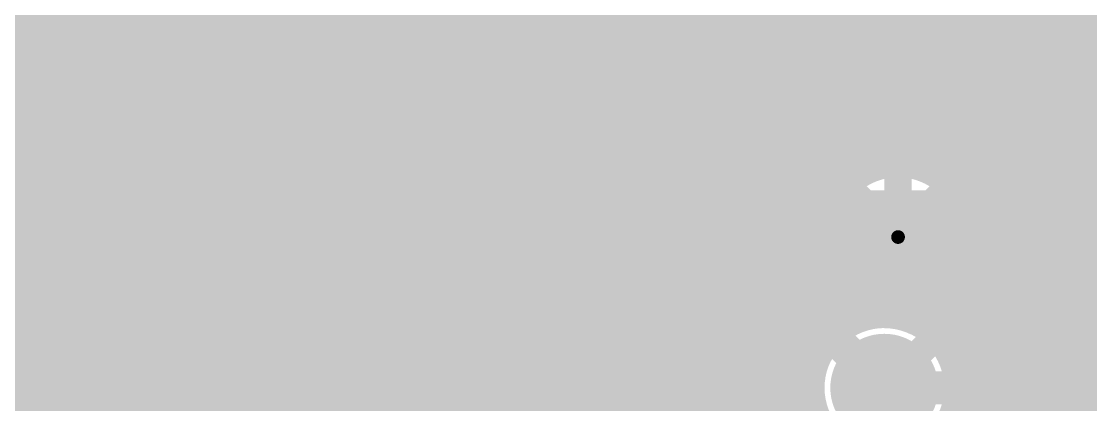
# Model space of a CAD drawing. Extents: x -118 to 4, y -52 to 56.
# Drawn here: x -98.67 to -88.77, y 44.93 to 48.48 of the extents above; entities that cross this region are included whole.
import ezdxf

# ---------------------------------------------------------------- set-up
doc = ezdxf.new("R2010")
doc.units = 0
doc.header["$MEASUREMENT"] = 0
doc.layers.get('0').update_dxf_attribs({"linetype": 'CONTINUOUS'})
for name, color, linetype in [('22-302-0_BOT', 7, 'CONTINUOUS'), ('22-302-0_DRD', 7, 'CONTINUOUS'), ('22-302-0_DRL', 2, 'CONTINUOUS'), ('22-302-0_GND', 1, 'CONTINUOUS'), ('22-302-0_IN1', 3, 'CONTINUOUS'), ('22-302-0_SMB', 5, 'CONTINUOUS'), ('22-302-0_SMT', 10, 'CONTINUOUS'), ('22-302-0_SPB', 14, 'CONTINUOUS'), ('22-302-0_SPT', 9, 'CONTINUOUS'), ('22-302-0_SSB', 12, 'CONTINUOUS'), ('22-302-0_SST', 11, 'CONTINUOUS'), ('22-302-0_TOP', 13, 'CONTINUOUS'), ('THRUHOLE_TAP', 7, 'CONTINUOUS')]:
    doc.layers.add(name, color=color, linetype=linetype)

# ---------------------------------------------------------------- blocks, each defined once
blk = doc.blocks.new('RECTANGLE_2')
blk.add_solid([(0.4826, 0.4064), (0.4826, -0.4064), (-0.4826, 0.4064), (-0.4826, -0.4064)])
blk = doc.blocks.new('RECTANGLE_31')
blk.add_solid([(0.508, 0.635), (0.508, -0.635), (-0.508, 0.635), (-0.508, -0.635)])
blk = doc.blocks.new('ROUND_50')
at = {"const_width": 0.35052}
blk.add_lwpolyline([(-0.17526, 0, 1), (0.17526, 0, 1)], format="xyb", close=True, dxfattribs=at)
blk = doc.blocks.new('ROUND_65')
at = {"const_width": 0.35052}
blk.add_lwpolyline([(-0.17526, 0, 1), (0.17526, 0, 1)], format="xyb", close=True, dxfattribs=at)
blk = doc.blocks.new('ROUND_106')
at = {"const_width": 0.10033}
blk.add_lwpolyline([(-0.050164, 0, 1), (0.050164, 0, 1)], format="xyb", close=True, dxfattribs=at)
blk = doc.blocks.new('ROUND_107')
at = {"const_width": 0.10033}
blk.add_lwpolyline([(-0.050164, 0, 1), (0.050164, 0, 1)], format="xyb", close=True, dxfattribs=at)
blk = doc.blocks.new('ROUND_92')
at = {"const_width": 0.0635}
blk.add_lwpolyline([(-0.03175, 0, 1), (0.03175, 0, 1)], format="xyb", close=True, dxfattribs=at)
blk = doc.blocks.new('ROUND_93')
at = {"const_width": 0.50038}
blk.add_lwpolyline([(-0.25019, 0, 1), (0.25019, 0, 1)], format="xyb", close=True, dxfattribs=at)
blk = doc.blocks.new('ROUND_95')
at = {"const_width": 0.50038}
blk.add_lwpolyline([(-0.25019, 0, 1), (0.25019, 0, 1)], format="xyb", close=True, dxfattribs=at)
blk = doc.blocks.new('ROUND_58')
at = {"const_width": 0.35052}
blk.add_lwpolyline([(-0.17526, 0, 1), (0.17526, 0, 1)], format="xyb", close=True, dxfattribs=at)
blk = doc.blocks.new('RECTANGLE_10')
blk.add_solid([(0.63627, 0.51308), (0.63627, -0.51308), (-0.63627, 0.51308), (-0.63627, -0.51308)])
blk = doc.blocks.new('ROUND_98')
at = {"const_width": 0.10033}
blk.add_lwpolyline([(-0.050164, 0, 1), (0.050164, 0, 1)], format="xyb", close=True, dxfattribs=at)

msp = doc.modelspace()

# ---------------------------------------------------------------- linework, layer by layer
at = {"layer": '22-302-0_BOT'}
for points, const_width in [([(-98.7552, 55.626), (-98.7552, 18.8722)], 0.254), ([(-98.5266, 55.626), (-98.5266, 18.8722)], 0.254), ([(-98.298, 55.626), (-98.298, 18.8722)], 0.254), ([(-98.0694, 55.626), (-98.0694, 18.8722)], 0.254), ([(-97.8408, 55.626), (-97.8408, 21.1582)], 0.254), ([(-97.6122, 55.626), (-97.6122, 21.1582)], 0.254), ([(-97.3836, 55.626), (-97.3836, 29.2989)], 0.254), ([(-97.155, 55.626), (-97.155, 29.2989)], 0.254), ([(-96.9264, 55.626), (-96.9264, 29.2989)], 0.254), ([(-96.6978, 55.626), (-96.6978, 33.23082)], 0.254), ([(-96.4692, 55.626), (-96.4692, 33.36798)], 0.254), ([(-96.2406, 55.626), (-96.2406, 33.401)], 0.254), ([(-96.012, 55.626), (-96.012, 33.401)], 0.254), ([(-95.7834, 55.626), (-95.7834, 43.6372)], 0.254), ([(-95.5548, 55.626), (-95.5548, 44.32808)], 0.254), ([(-93.726, 55.626), (-93.726, 45.9232)], 0.254), ([(-92.964, 42.672), (-92.964, 42.926), (-91.694, 44.196), (-91.694, 52.578)], 0.2032), ([(-95.4278, 49.7078), (-95.4278, 48.2854)], 0.254), ([(-93.8022, 49.7078), (-93.8022, 48.2854)], 0.254), ([(-93.5228, 49.7078), (-93.5228, 48.2854)], 0.254), ([(-89.6112, 49.0728), (-89.6112, 45.9232)], 0.254), ([(-89.3826, 49.0728), (-89.3826, 45.9232)], 0.254), ([(-90.551, 48.7172), (-90.551, 47.752)], 0.254), ([(-89.7128, 48.7172), (-89.7128, 46.7868)], 0.254), ([(-89.3572, 48.7172), (-89.3572, 46.7868)], 0.254), ([(-95.4278, 48.4124), (-100.70084, 48.4124)], 0.254), ([(-93.5228, 48.4124), (-93.8022, 48.4124)], 0.254), ([(-89.3572, 48.4124), (-89.7128, 48.4124)], 0.254), ([(-95.4278, 48.2854), (-95.4278, 48.2346)], 0.254), ([(-93.8022, 48.2854), (-93.8022, 48.2346)], 0.254), ([(-93.5228, 48.2854), (-93.5228, 48.2346)], 0.254), ([(-95.4278, 48.1838), (-100.67544, 48.1838)], 0.254), ([(-95.4278, 48.2346), (-95.4278, 46.8122)], 0.254), ([(-93.8022, 48.2346), (-93.8022, 46.8122)], 0.254), ([(-93.5228, 48.1838), (-93.8022, 48.1838)], 0.254), ([(-93.5228, 48.2346), (-93.5228, 46.8122)], 0.254), ([(-89.3572, 48.1838), (-89.7128, 48.1838)], 0.254), ([(-95.4278, 47.9552), (-100.67036, 47.9552)], 0.254), ([(-93.5228, 47.9552), (-93.8022, 47.9552)], 0.254), ([(-89.3572, 47.9552), (-89.7128, 47.9552)], 0.254), ([(-95.4278, 47.7266), (-100.68306, 47.7266)], 0.254), ([(-93.5228, 47.7266), (-93.8022, 47.7266)], 0.254), ([(-90.551, 46.7868), (-90.551, 47.752)], 0.254), ([(-89.7128, 47.752), (-90.551, 47.752)], 0.254), ([(-90.551, 46.482), (-90.551, 47.752)], 0.2032), ([(-90.551, 47.752), (-90.551, 46.482)], 0.2032), ([(-89.3572, 47.7266), (-89.7128, 47.7266)], 0.254), ([(-95.4278, 47.498), (-100.71608, 47.498)], 0.254), ([(-94.615, 47.5488), (-94.615, 45.593), (-93.98, 44.958)], 0.3048), ([(-93.5228, 47.498), (-93.8022, 47.498)], 0.254), ([(-92.456, 45.466), (-92.71, 45.72), (-92.71, 47.5488)], 0.2032), ([(-92.456, 45.466), (-92.71, 45.72), (-92.71, 47.5488)], 0.2032), ([(-89.3572, 47.498), (-89.7128, 47.498)], 0.254), ([(-95.4278, 47.2694), (-100.76688, 47.2694)], 0.254), ([(-93.5228, 47.2694), (-93.8022, 47.2694)], 0.254), ([(-89.3572, 47.2694), (-89.7128, 47.2694)], 0.254), ([(-95.4278, 47.0408), (-100.838, 47.0408)], 0.254), ([(-93.5228, 47.0408), (-93.8022, 47.0408)], 0.254), ([(-89.3572, 47.0408), (-89.7128, 47.0408)], 0.254), ([(-95.0722, 46.8122), (-100.93198, 46.8122)], 0.254), ([(-95.0722, 46.8122), (-95.4278, 46.8122)], 0.254), ([(-95.3262, 46.8122), (-95.3262, 44.53636)], 0.254), ([(-95.0976, 46.8122), (-95.0976, 44.61256)], 0.254), ([(-95.0722, 46.8122), (-95.0722, 45.593)], 0.254), ([(-94.1578, 46.8122), (-94.1578, 45.9232)], 0.254), ([(-93.8022, 46.8122), (-94.1578, 46.8122)], 0.254), ([(-93.1164, 46.8122), (-94.1578, 46.8122)], 0.254), ([(-93.9546, 46.8122), (-93.9546, 45.9232)], 0.254), ([(-93.1164, 46.8122), (-93.5228, 46.8122)], 0.254), ([(-93.4974, 46.8122), (-93.4974, 45.9232)], 0.254), ([(-93.2688, 46.8122), (-93.2688, 45.9232)], 0.254), ([(-93.1164, 46.8122), (-93.1164, 45.72)], 0.254), ([(-89.3572, 46.8122), (-89.7128, 46.8122)], 0.254), ([(-91.2876, 46.7868), (-91.2876, 45.38472)], 0.254), ([(-89.7128, 46.7868), (-91.2876, 46.7868)], 0.254), ([(-91.2114, 46.7868), (-91.2114, 45.50664)], 0.254), ([(-90.9828, 46.7868), (-90.9828, 45.69206)], 0.254), ([(-90.7542, 46.7868), (-90.7542, 45.76064)], 0.254), ([(-90.5256, 46.7868), (-90.5256, 45.74794)], 0.254), ([(-90.297, 46.7868), (-90.297, 45.9232)], 0.254), ([(-90.0684, 46.7868), (-90.0684, 45.9232)], 0.254), ([(-89.8398, 46.7868), (-89.8398, 45.9232)], 0.254), ([(-88.9762, 46.7868), (-89.3572, 46.7868)], 0.254), ([(-89.154, 46.7868), (-89.154, 45.9232)], 0.254), ([(-88.9762, 46.7868), (-88.9762, 45.9232)], 0.254), ([(-95.0722, 46.5836), (-101.04882, 46.5836)], 0.254), ([(-93.1164, 46.5836), (-94.1578, 46.5836)], 0.254), ([(-88.9762, 46.5836), (-91.2876, 46.5836)], 0.254), ([(-95.0722, 46.355), (-101.19614, 46.355)], 0.254), ([(-93.1164, 46.355), (-94.1578, 46.355)], 0.254), ([(-88.9762, 46.355), (-91.2876, 46.355)], 0.254), ([(-95.0722, 46.1264), (-101.37902, 46.1264)], 0.254), ([(-93.1164, 46.1264), (-94.1578, 46.1264)], 0.254), ([(-88.9762, 46.1264), (-91.2876, 46.1264)], 0.254), ([(-95.0722, 45.8978), (-101.60508, 45.8978)], 0.254), ([(-93.1418, 45.9232), (-94.1578, 45.9232)], 0.254), ([(-93.1418, 45.9232), (-93.1418, 43.9928)], 0.254), ([(-90.3732, 45.8978), (-91.2876, 45.8978)], 0.254), ([(-88.9762, 45.9232), (-90.3732, 45.9232)], 0.254), ([(-90.3732, 45.9232), (-90.3732, 45.69206)], 0.254), ([(-95.0722, 45.6692), (-101.89464, 45.6692)], 0.254), ([(-93.11386, 45.6692), (-93.1418, 45.6692)], 0.254), ([(-91.02598, 45.6692), (-91.2876, 45.6692)], 0.254), ([(-95.0468, 45.4406), (-102.29342, 45.4406)], 0.254), ([(-91.25712, 45.4406), (-91.2876, 45.4406)], 0.254), ([(-94.87916, 45.212), (-103.01732, 45.212)], 0.254), ([(-94.93504, 45.26534), (-94.8182, 45.1485)], 0.254), ([(-93.08592, 45.212), (-93.1418, 45.212)], 0.254), ([(-94.869, 45.1993), (-94.869, 44.61002)], 0.254), ([(-94.8182, 45.1485), (-94.8182, 44.59732)], 0.254), ([(-93.0402, 45.11802), (-93.0402, 43.6372)], 0.254), ([(-90.678, 45.085), (-89.662, 45.085), (-89.535, 44.958)], 0.3048), ([(-94.8182, 44.9834), (-111.6076, 44.9834)], 0.254), ([(-92.93352, 44.9834), (-93.1418, 44.9834)], 0.254), ([(-92.8116, 44.88688), (-92.8116, 43.65244)], 0.254), ([(-92.1258, 44.87164), (-92.1258, 44.33824)], 0.254), ([(-92.1004, 44.88688), (-92.1004, 44.36364)], 0.254)]:
    msp.add_lwpolyline(points, dxfattribs=dict(at, const_width=const_width))
at = {"layer": '22-302-0_BOT', "const_width": 0.254}
for points in [[(-93.1164, 45.72, 0.0441514), (-93.11009, 45.64865)], [(-93.1164, 45.72, 0.0441514), (-93.11009, 45.64865)], [(-90.678, 45.76572, 0.2858881), (-91.2876, 45.38472)], [(-90.3732, 45.69206, 0.1168576), (-90.678, 45.76428)], [(-93.10878, 45.64888, 0.0683946), (-93.13391, 45.466)], [(-95.0722, 45.593, 0.1989132), (-94.93829, 45.26971)], [(-93.13672, 45.466, 0.4142136), (-92.456, 44.78528)], [(-92.456, 44.78528, 0.1385456), (-92.0998, 44.88591)]]:
    msp.add_lwpolyline(points, format="xyb", dxfattribs=at)
at = {"layer": '22-302-0_DRD', "const_width": 0.254}
for points in [[(-89.916, 47.117), (-91.186, 45.847)], [(-89.916, 45.847), (-91.186, 47.117)], [(-89.916, 47.117), (-91.186, 45.847)], [(-89.916, 45.847), (-91.186, 47.117)], [(-91.821, 46.101), (-93.091, 44.831)], [(-91.821, 44.831), (-93.091, 46.101)], [(-91.821, 46.101), (-93.091, 44.831)], [(-91.821, 44.831), (-93.091, 46.101)], [(-90.043, 45.72), (-91.313, 44.45)], [(-90.043, 44.45), (-91.313, 45.72)]]:
    msp.add_lwpolyline(points, dxfattribs=at)
at = {"layer": '22-302-0_IN1', "const_width": 0.254}
for points in [[(-98.425, 55.372), (-98.425, 40.6273)], [(-98.1964, 55.372), (-98.1964, 40.6273)], [(-97.9678, 55.372), (-97.9678, 40.6273)], [(-97.7392, 55.372), (-97.7392, 40.6273)], [(-97.5106, 55.372), (-97.5106, 40.6273)], [(-97.282, 55.372), (-97.282, 43.31716)], [(-97.0534, 55.372), (-97.0534, 43.60418)], [(-96.8248, 55.372), (-96.8248, 43.71086)], [(-96.5962, 55.372), (-96.5962, 43.72864)], [(-96.3676, 55.372), (-96.3676, 43.66768)], [(-96.139, 55.372), (-96.139, 43.49496)], [(-95.9104, 55.372), (-95.9104, 40.6273)], [(-95.6818, 55.372), (-95.6818, 40.6273)], [(-95.4532, 55.372), (-95.4532, 40.6273)], [(-93.853, 55.372), (-93.853, 33.9344)], [(-93.6244, 55.372), (-93.6244, 41.56202)], [(-93.3958, 55.372), (-93.3958, 41.92778)], [(-89.9668, 55.372), (-89.9668, 46.82998)], [(-89.7382, 55.372), (-89.7382, 33.90138)], [(-89.5096, 55.372), (-89.5096, 33.90138)], [(-89.281, 55.372), (-89.281, 33.90138)], [(-92.0242, 51.98364), (-92.0242, 34.94532)], [(-91.7956, 51.9049), (-91.7956, 34.83356)], [(-91.567, 51.90998), (-91.567, 34.5313)], [(-89.0524, 50.25644), (-89.0524, 38.52164)], [(-95.2246, 50.04054), (-95.2246, 40.64508)], [(-94.0816, 49.92116), (-94.0816, 33.9344)], [(-88.8238, 49.89322), (-88.8238, 38.70706)], [(-94.996, 49.77892), (-94.996, 40.68572)], [(-93.1672, 49.83988), (-93.1672, 42.0497)], [(-92.2528, 49.83988), (-92.2528, 34.96818)], [(-94.7674, 49.67986), (-94.7674, 40.64508)], [(-94.5388, 49.66716), (-94.5388, 40.50792)], [(-94.3102, 49.73574), (-94.3102, 33.9344)], [(-92.9386, 49.70272), (-92.9386, 42.08018)], [(-92.71, 49.66208), (-92.71, 42.03192)], [(-92.4814, 49.70272), (-92.4814, 41.87952)], [(-90.1954, 49.73574), (-90.1954, 47.06112)], [(-91.3384, 49.61636), (-91.3384, 45.24502)], [(-90.424, 49.47412), (-90.424, 47.15002)], [(-91.1098, 49.43094), (-91.1098, 46.86808)], [(-90.8812, 49.36236), (-90.8812, 47.07636)], [(-90.6526, 49.37506), (-90.6526, 47.15256)], [(-81.96072, 48.387), (-98.425, 48.387)], [(-81.92008, 48.1584), (-98.425, 48.1584)], [(-81.78292, 47.9298), (-98.425, 47.9298)], [(-76.66736, 47.7012), (-98.425, 47.7012)], [(-76.74356, 47.4726), (-98.425, 47.4726)], [(-76.74102, 47.244), (-98.425, 47.244)], [(-90.97264, 47.0154), (-98.425, 47.0154)], [(-76.65212, 47.0154), (-90.12936, 47.0154)], [(-91.15806, 46.7868), (-98.425, 46.7868)], [(-76.42098, 46.7868), (-89.94394, 46.7868)], [(-91.22664, 46.5582), (-98.425, 46.5582)], [(-61.76518, 46.5582), (-89.87536, 46.5582)], [(-91.21394, 46.3296), (-98.425, 46.3296)], [(-85.38972, 46.3296), (-89.88806, 46.3296)], [(-91.11488, 46.101), (-98.425, 46.101)], [(-85.65388, 46.101), (-89.98712, 46.101)], [(-89.9668, 46.13402), (-89.9668, 41.74998)], [(-91.1098, 46.09338), (-91.1098, 45.61078)], [(-90.1954, 45.90288), (-90.1954, 45.56252)], [(-90.85072, 45.8724), (-98.425, 45.8724)], [(-90.8812, 45.88764), (-90.8812, 45.7327)], [(-90.6526, 45.8089), (-90.6526, 45.76318)], [(-90.424, 45.81398), (-90.424, 45.71492)], [(-85.75294, 45.8724), (-90.24874, 45.8724)], [(-91.06408, 45.6438), (-98.425, 45.6438)], [(-85.76564, 45.6438), (-90.28938, 45.6438)], [(-91.27236, 45.4152), (-98.425, 45.4152)], [(-85.69706, 45.4152), (-90.08364, 45.4152)], [(-91.34856, 45.1866), (-98.425, 45.1866)], [(-85.51164, 45.1866), (-90.0049, 45.1866)], [(-91.34602, 44.958), (-98.425, 44.958)], [(-91.3384, 44.92244), (-91.3384, 40.42664)], [(-81.27492, 44.958), (-90.00998, 44.958)]]:
    msp.add_lwpolyline(points, dxfattribs=at)
for points in [[(-90.551, 47.16272, 0.4142136), (-91.23172, 46.482)], [(-90.551, 47.16272, 0.4142136), (-91.23172, 46.482)], [(-89.87028, 46.482, 0.4142136), (-90.551, 47.16272)], [(-89.87028, 46.482, 0.4142136), (-90.551, 47.16272)], [(-91.23172, 46.482, 0.4142136), (-90.551, 45.80128)], [(-91.23172, 46.482, 0.4142136), (-90.551, 45.80128)], [(-90.551, 45.80128, 0.4142136), (-89.87028, 46.482)], [(-90.551, 45.80128, 0.4142136), (-89.87028, 46.482)], [(-90.678, 45.76572, 0.4142136), (-91.35872, 45.085)], [(-89.99728, 45.085, 0.4142136), (-90.678, 45.76572)], [(-91.35872, 45.085, 0.4142136), (-90.678, 44.40428)], [(-90.678, 44.40428, 0.4142136), (-89.99728, 45.085)]]:
    msp.add_lwpolyline(points, format="xyb", dxfattribs=at)
at = {"layer": '22-302-0_SMT', "const_width": 0.254}
for points in [[(-98.5774, 51.689), (-98.5774, 42.291)], [(-98.3488, 51.689), (-98.3488, 42.291)], [(-98.1202, 51.689), (-98.1202, 42.291)], [(-97.8916, 51.689), (-97.8916, 42.291)], [(-97.663, 51.689), (-97.663, 42.291)], [(-97.4344, 51.689), (-97.4344, 42.291)], [(-97.2058, 51.689), (-97.2058, 42.291)], [(-96.9772, 51.689), (-96.9772, 42.291)], [(-96.901, 51.689), (-96.901, 42.291)], [(-96.901, 48.5394), (-107.696, 48.5394)], [(-96.901, 48.3108), (-107.696, 48.3108)], [(-96.901, 48.0822), (-107.696, 48.0822)], [(-96.901, 47.8536), (-107.696, 47.8536)], [(-96.901, 47.625), (-107.696, 47.625)], [(-96.901, 47.3964), (-107.696, 47.3964)], [(-96.901, 47.1678), (-107.696, 47.1678)], [(-96.901, 46.9392), (-107.696, 46.9392)], [(-96.901, 46.7106), (-107.696, 46.7106)], [(-96.901, 46.482), (-107.696, 46.482)], [(-96.901, 46.2534), (-107.696, 46.2534)], [(-96.901, 46.0248), (-107.696, 46.0248)], [(-96.901, 45.7962), (-107.696, 45.7962)], [(-96.901, 45.5676), (-107.696, 45.5676)], [(-96.901, 45.339), (-107.696, 45.339)], [(-96.901, 45.1104), (-107.696, 45.1104)], [(-96.901, 44.8818), (-107.696, 44.8818)]]:
    msp.add_lwpolyline(points, dxfattribs=at)
at = {"layer": '22-302-0_SSB', "const_width": 0.1524}
for points in [[(-87.503, 46.609), (-91.567, 46.609), (-91.567, 51.181), (-89.789, 51.181), (-89.535, 50.927), (-89.281, 51.181), (-87.503, 51.181), (-87.503, 46.609)], [(-93.7895, 49.7205), (-93.7895, 46.7995), (-95.4278, 46.7995), (-95.4278, 49.7205), (-93.7895, 49.7205)], [(-93.5355, 46.7995), (-93.5355, 49.7205), (-91.8972, 49.7205), (-91.8972, 46.7995), (-93.5355, 46.7995)], [(-96.20758, 48.61814), (-96.0374, 48.49876), (-96.0374, 48.26254), (-96.20758, 48.14316), (-96.37776, 48.14316), (-96.71558, 48.38192), (-97.0534, 48.14316), (-97.0534, 48.61814)], [(-96.5454, 47.36592), (-96.5454, 47.72152), (-96.71558, 47.77994), (-96.88576, 47.77994), (-97.0534, 47.72152), (-97.0534, 47.36592), (-96.88576, 47.30496), (-96.71558, 47.30496), (-96.0374, 47.54372)], [(-91.948, 41.529), (-96.012, 41.529), (-96.012, 46.101), (-94.234, 46.101), (-93.98, 45.847), (-93.726, 46.101), (-91.948, 46.101), (-91.948, 41.529)], [(-87.503, 41.529), (-91.567, 41.529), (-91.567, 46.101), (-89.789, 46.101), (-89.535, 45.847), (-89.281, 46.101), (-87.503, 46.101), (-87.503, 41.529)]]:
    msp.add_lwpolyline(points, dxfattribs=at)
at = {"layer": '22-302-0_SST', "const_width": 0.1524}
for points in [[(-93.98, 46.482), (-95.25, 46.482), (-95.504, 46.736), (-95.504, 50.038), (-93.726, 50.038), (-93.726, 46.736), (-93.98, 46.482)], [(-92.075, 46.482), (-93.345, 46.482), (-93.599, 46.736), (-93.599, 50.038), (-91.821, 50.038), (-91.821, 46.736), (-92.075, 46.482)], [(-88.19642, 47.92472), (-88.19642, 48.28032), (-88.36406, 48.39716), (-88.53424, 48.39716), (-88.70442, 48.28032), (-88.70442, 47.92472), (-87.68842, 47.92472)], [(-93.726, 48.006), (-95.504, 48.006)], [(-91.821, 48.006), (-93.599, 48.006)], [(-94.63786, 46.101), (-94.63786, 45.7454), (-94.80804, 45.68698), (-94.97568, 45.68698), (-95.14586, 45.7454), (-95.14586, 46.101), (-94.97568, 46.15942), (-94.80804, 46.15942), (-94.12986, 45.9232)], [(-92.22486, 45.8216), (-92.39504, 45.70222), (-92.56268, 45.6438), (-92.90304, 45.6438), (-93.07068, 45.70222), (-93.24086, 45.8216), (-93.24086, 45.94098), (-93.07068, 46.05782), (-92.90304, 46.11878), (-92.56268, 46.11878), (-92.39504, 46.05782), (-92.22486, 45.94098), (-92.22486, 45.8216)], [(-94.12986, 45.32122), (-94.12986, 44.9072), (-95.14586, 44.9072)], [(-92.22486, 45.28058), (-92.22486, 45.04182)], [(-92.22486, 45.1612), (-93.24086, 45.1612), (-93.07068, 45.04182)]]:
    msp.add_lwpolyline(points, dxfattribs=at)
at = {"layer": '22-302-0_TOP'}
for points, const_width in [([(-94.869, 38.1), (-94.234, 38.735), (-94.234, 41.91), (-96.266, 43.942), (-96.266, 49.784), (-94.615, 51.435), (-75.311, 51.435), (-74.803, 51.943), (-67.945, 51.943), (-66.929, 50.927), (-64.897, 50.927), (-64.77, 51.054), (-54.61, 51.054)], 0.2032), ([(-98.6282, 51.7144), (-98.6282, 41.783)], 0.254), ([(-98.3996, 51.7144), (-98.3996, 41.783)], 0.254), ([(-98.171, 51.7144), (-98.171, 41.783)], 0.254), ([(-97.9424, 51.7144), (-97.9424, 41.783)], 0.254), ([(-97.7138, 51.7144), (-97.7138, 41.783)], 0.254), ([(-97.4852, 51.7144), (-97.4852, 41.783)], 0.254), ([(-97.2566, 51.7144), (-97.2566, 41.783)], 0.254), ([(-97.028, 51.7144), (-97.028, 41.783)], 0.254), ([(-90.0684, 50.95748), (-90.0684, 47.02556)], 0.254), ([(-89.8398, 50.95748), (-89.8398, 46.62932)], 0.254), ([(-89.6112, 50.95748), (-89.6112, 38.62832)], 0.254), ([(-89.3826, 50.95748), (-89.3826, 38.62832)], 0.254), ([(-89.154, 50.95748), (-89.154, 38.62832)], 0.254), ([(-94.615, 47.244), (-94.615, 47.498), (-93.853, 48.26), (-91.567, 48.26), (-90.805, 49.022), (-90.805, 50.038)], 0.3048), ([(-88.9254, 49.92624), (-88.9254, 38.70198)], 0.254), ([(-96.8756, 49.784), (-96.8756, 43.942)], 0.254), ([(-88.6968, 49.7586), (-88.6968, 38.80358)], 0.254), ([(-90.297, 48.87468), (-90.297, 47.16272)], 0.254), ([(-90.43162, 48.64862), (-91.19108, 47.88662)], 0.254), ([(-96.8756, 48.5394), (-100.54082, 48.5394)], 0.254), ([(-90.5256, 48.5521), (-90.5256, 47.20844)], 0.254), ([(-87.85352, 48.5648), (-90.5129, 48.5648)], 0.254), ([(-96.8756, 48.3108), (-100.5078, 48.3108)], 0.254), ([(-90.7542, 48.3235), (-90.7542, 47.17796)], 0.254), ([(-87.85352, 48.3362), (-90.7415, 48.3362)], 0.254), ([(-96.8756, 48.0822), (-100.49256, 48.0822)], 0.254), ([(-90.9828, 48.0949), (-90.9828, 47.0662)], 0.254), ([(-87.85352, 48.1076), (-90.9701, 48.1076)], 0.254), ([(-87.85352, 47.879), (-91.1987, 47.879)], 0.254), ([(-96.8756, 47.8536), (-100.4951, 47.8536)], 0.254), ([(-91.2114, 47.86884), (-91.2114, 46.78426)], 0.254), ([(-91.69654, 47.73168), (-91.69654, 46.8503)], 0.254), ([(-91.567, 47.73168), (-91.69654, 47.73168)], 0.254), ([(-91.6686, 47.73168), (-91.6686, 46.82236)], 0.254), ([(-91.44, 47.74692), (-91.44, 46.59376)], 0.254), ([(-96.8756, 47.625), (-100.51542, 47.625)], 0.254), ([(-87.85352, 47.6504), (-91.69654, 47.6504)], 0.254), ([(-96.8756, 47.3964), (-100.55352, 47.3964)], 0.254), ([(-87.85352, 47.4218), (-91.69654, 47.4218)], 0.254), ([(-92.71, 47.244), (-92.71, 47.117), (-90.678, 45.085)], 0.3048), ([(-90.69832, 47.1932), (-91.69654, 47.1932)], 0.254), ([(-87.85352, 47.1932), (-90.40368, 47.1932)], 0.254), ([(-96.8756, 47.1678), (-100.6094, 47.1678)], 0.254), ([(-96.8756, 46.9392), (-100.6856, 46.9392)], 0.254), ([(-91.09456, 46.9646), (-91.69654, 46.9646)], 0.254), ([(-87.85352, 46.9646), (-90.00744, 46.9646)], 0.254), ([(-91.69654, 46.8503), (-91.2749, 46.4312)], 0.254), ([(-96.8756, 46.7106), (-100.78212, 46.7106)], 0.254), ([(-91.23172, 46.736), (-91.5797, 46.736)], 0.254), ([(-87.85352, 46.736), (-89.87028, 46.736)], 0.254), ([(-91.27744, 46.5074), (-91.3511, 46.5074)], 0.254), ([(-87.85352, 46.5074), (-89.82456, 46.5074)], 0.254), ([(-96.8756, 46.482), (-100.90404, 46.482)], 0.254), ([(-91.27744, 46.482), (-91.27566, 46.43115)], 0.254), ([(-91.27744, 46.482), (-91.27566, 46.43115)], 0.254), ([(-93.72346, 46.355), (-94.869, 46.355)], 0.254), ([(-94.869, 46.355), (-94.869, 43.22064)], 0.254), ([(-94.6404, 46.355), (-94.6404, 42.99204)], 0.254), ([(-94.4118, 46.355), (-94.4118, 42.76344)], 0.254), ([(-94.1832, 46.355), (-94.1832, 42.53484)], 0.254), ([(-93.9546, 46.355), (-93.9546, 42.30624)], 0.254), ([(-93.726, 46.355), (-93.726, 41.31564)], 0.254), ([(-93.60154, 46.355), (-93.72346, 46.355)], 0.254), ([(-92.69476, 46.355), (-93.60154, 46.355)], 0.254), ([(-93.4974, 46.355), (-93.4974, 41.89476)], 0.254), ([(-93.2688, 46.355), (-93.2688, 42.05986)], 0.254), ([(-93.0402, 46.355), (-93.0402, 42.12336)], 0.254), ([(-92.8116, 46.355), (-92.8116, 42.11066)], 0.254), ([(-92.69476, 46.355), (-91.40444, 45.06214)], 0.254), ([(-89.8398, 46.33468), (-89.8398, 41.54932)], 0.254), ([(-96.8756, 46.2534), (-101.05136, 46.2534)], 0.254), ([(-92.61856, 46.2788), (-94.869, 46.2788)], 0.254), ([(-92.583, 46.2407), (-92.583, 42.01922)], 0.254), ([(-87.85352, 46.2788), (-89.8525, 46.2788)], 0.254), ([(-96.8756, 46.0248), (-101.2317, 46.0248)], 0.254), ([(-92.38996, 46.0502), (-94.869, 46.0502)], 0.254), ([(-92.3544, 46.0121), (-92.3544, 41.7957)], 0.254), ([(-87.85352, 46.0502), (-89.9668, 46.0502)], 0.254), ([(-90.0684, 45.93844), (-90.0684, 45.4787)], 0.254), ([(-92.16136, 45.8216), (-94.869, 45.8216)], 0.254), ([(-90.297, 45.80128), (-90.297, 45.70222)], 0.254), ([(-87.85352, 45.8216), (-90.24874, 45.8216)], 0.254), ([(-96.8756, 45.7962), (-101.45268, 45.7962)], 0.254), ([(-92.1258, 45.7835), (-92.1258, 40.86352)], 0.254), ([(-96.8756, 45.5676), (-101.73208, 45.5676)], 0.254), ([(-91.93276, 45.593), (-94.869, 45.593)], 0.254), ([(-91.8972, 45.5549), (-91.8972, 40.86352)], 0.254), ([(-87.85352, 45.593), (-90.1573, 45.593)], 0.254), ([(-96.8756, 45.339), (-102.09784, 45.339)], 0.254), ([(-91.70416, 45.3644), (-94.869, 45.3644)], 0.254), ([(-91.6686, 45.3263), (-91.6686, 40.86352)], 0.254), ([(-87.85352, 45.3644), (-90.00744, 45.3644)], 0.254), ([(-96.8756, 45.1104), (-102.6668, 45.1104)], 0.254), ([(-91.47556, 45.1358), (-94.869, 45.1358)], 0.254), ([(-87.85352, 45.1358), (-89.9541, 45.1358)], 0.254), ([(-91.44, 45.0977), (-91.44, 40.86352)], 0.254), ([(-96.8756, 44.8818), (-108.5723, 44.8818)], 0.254), ([(-91.38158, 44.9072), (-94.869, 44.9072)], 0.254), ([(-87.85352, 44.9072), (-89.97442, 44.9072)], 0.254)]:
    msp.add_lwpolyline(points, dxfattribs=dict(at, const_width=const_width))
at = {"layer": '22-302-0_TOP', "const_width": 0.254}
for points in [[(-91.567, 47.73168, 0.1989124), (-91.19342, 47.88642)], [(-90.551, 47.20844, 0.4142136), (-91.27744, 46.482)], [(-90.551, 47.20844, 0.4142136), (-91.27744, 46.482)], [(-89.82456, 46.482, 0.4142136), (-90.551, 47.20844)], [(-89.82456, 46.482, 0.4142136), (-90.551, 47.20844)], [(-90.42654, 45.76572, 0.3646765), (-89.82456, 46.482)], [(-90.42654, 45.76572, 0.3646765), (-89.82456, 46.482)], [(-89.95156, 45.085, 0.3139836), (-90.42654, 45.76572)], [(-91.40444, 45.06214, 0.4050303), (-90.678, 44.35856)], [(-90.678, 44.35856, 0.4142136), (-89.95156, 45.085)]]:
    msp.add_lwpolyline(points, format="xyb", dxfattribs=at)

# ---------------------------------------------------------------- block references
at = {"layer": '22-302-0_BOT'}
for name, p in [('RECTANGLE_31', (-90.551, 47.752)), ('RECTANGLE_31', (-88.519, 47.752)), ('RECTANGLE_2', (-94.615, 47.5488)), ('RECTANGLE_2', (-92.71, 47.5488)), ('ROUND_50', (-90.551, 46.482)), ('ROUND_50', (-92.456, 45.466)), ('RECTANGLE_31', (-93.98, 44.958)), ('RECTANGLE_31', (-89.535, 44.958)), ('ROUND_65', (-90.678, 45.085))]:
    msp.add_blockref(name, p, dxfattribs=at)
at = {"layer": '22-302-0_DRL'}
for name, p in [('ROUND_107', (-90.551, 46.482)), ('ROUND_107', (-92.456, 45.466)), ('ROUND_106', (-90.678, 45.085))]:
    msp.add_blockref(name, p, dxfattribs=at)
at = {"layer": '22-302-0_GND'}
for name, p in [('ROUND_92', (-90.551, 46.482)), ('ROUND_93', (-92.456, 45.466)), ('ROUND_95', (-90.678, 45.085))]:
    msp.add_blockref(name, p, dxfattribs=at)
at = {"layer": '22-302-0_IN1'}
for name, p in [('ROUND_58', (-90.551, 46.482)), ('ROUND_50', (-92.456, 45.466)), ('ROUND_65', (-90.678, 45.085))]:
    msp.add_blockref(name, p, dxfattribs=at)
at = {"layer": '22-302-0_SMB'}
for name, p in [('RECTANGLE_31', (-90.551, 47.752)), ('RECTANGLE_31', (-88.519, 47.752)), ('RECTANGLE_2', (-94.615, 47.5488)), ('RECTANGLE_2', (-92.71, 47.5488)), ('RECTANGLE_31', (-93.98, 44.958)), ('RECTANGLE_31', (-89.535, 44.958))]:
    msp.add_blockref(name, p, dxfattribs=at)
at = {"layer": '22-302-0_SMT'}
for p in [(-94.615, 47.244), (-92.71, 47.244)]:
    msp.add_blockref('RECTANGLE_10', p, dxfattribs=at)
at = {"layer": '22-302-0_SPB'}
for name, p in [('RECTANGLE_31', (-90.551, 47.752)), ('RECTANGLE_31', (-88.519, 47.752)), ('RECTANGLE_2', (-94.615, 47.5488)), ('RECTANGLE_2', (-92.71, 47.5488)), ('RECTANGLE_31', (-93.98, 44.958)), ('RECTANGLE_31', (-89.535, 44.958))]:
    msp.add_blockref(name, p, dxfattribs=at)
at = {"layer": '22-302-0_SPT'}
for p in [(-94.615, 47.244), (-92.71, 47.244)]:
    msp.add_blockref('RECTANGLE_10', p, dxfattribs=at)
at = {"layer": '22-302-0_TOP'}
for name, p in [('RECTANGLE_10', (-94.615, 47.244)), ('RECTANGLE_10', (-92.71, 47.244)), ('ROUND_50', (-90.551, 46.482)), ('ROUND_50', (-92.456, 45.466)), ('ROUND_50', (-90.678, 45.085))]:
    msp.add_blockref(name, p, dxfattribs=at)
at = {"layer": 'THRUHOLE_TAP'}
for p in [(-90.551, 46.482), (-92.456, 45.466), (-90.678, 45.085)]:
    msp.add_blockref('ROUND_98', p, dxfattribs=at)

doc.saveas('drawing.dxf')
